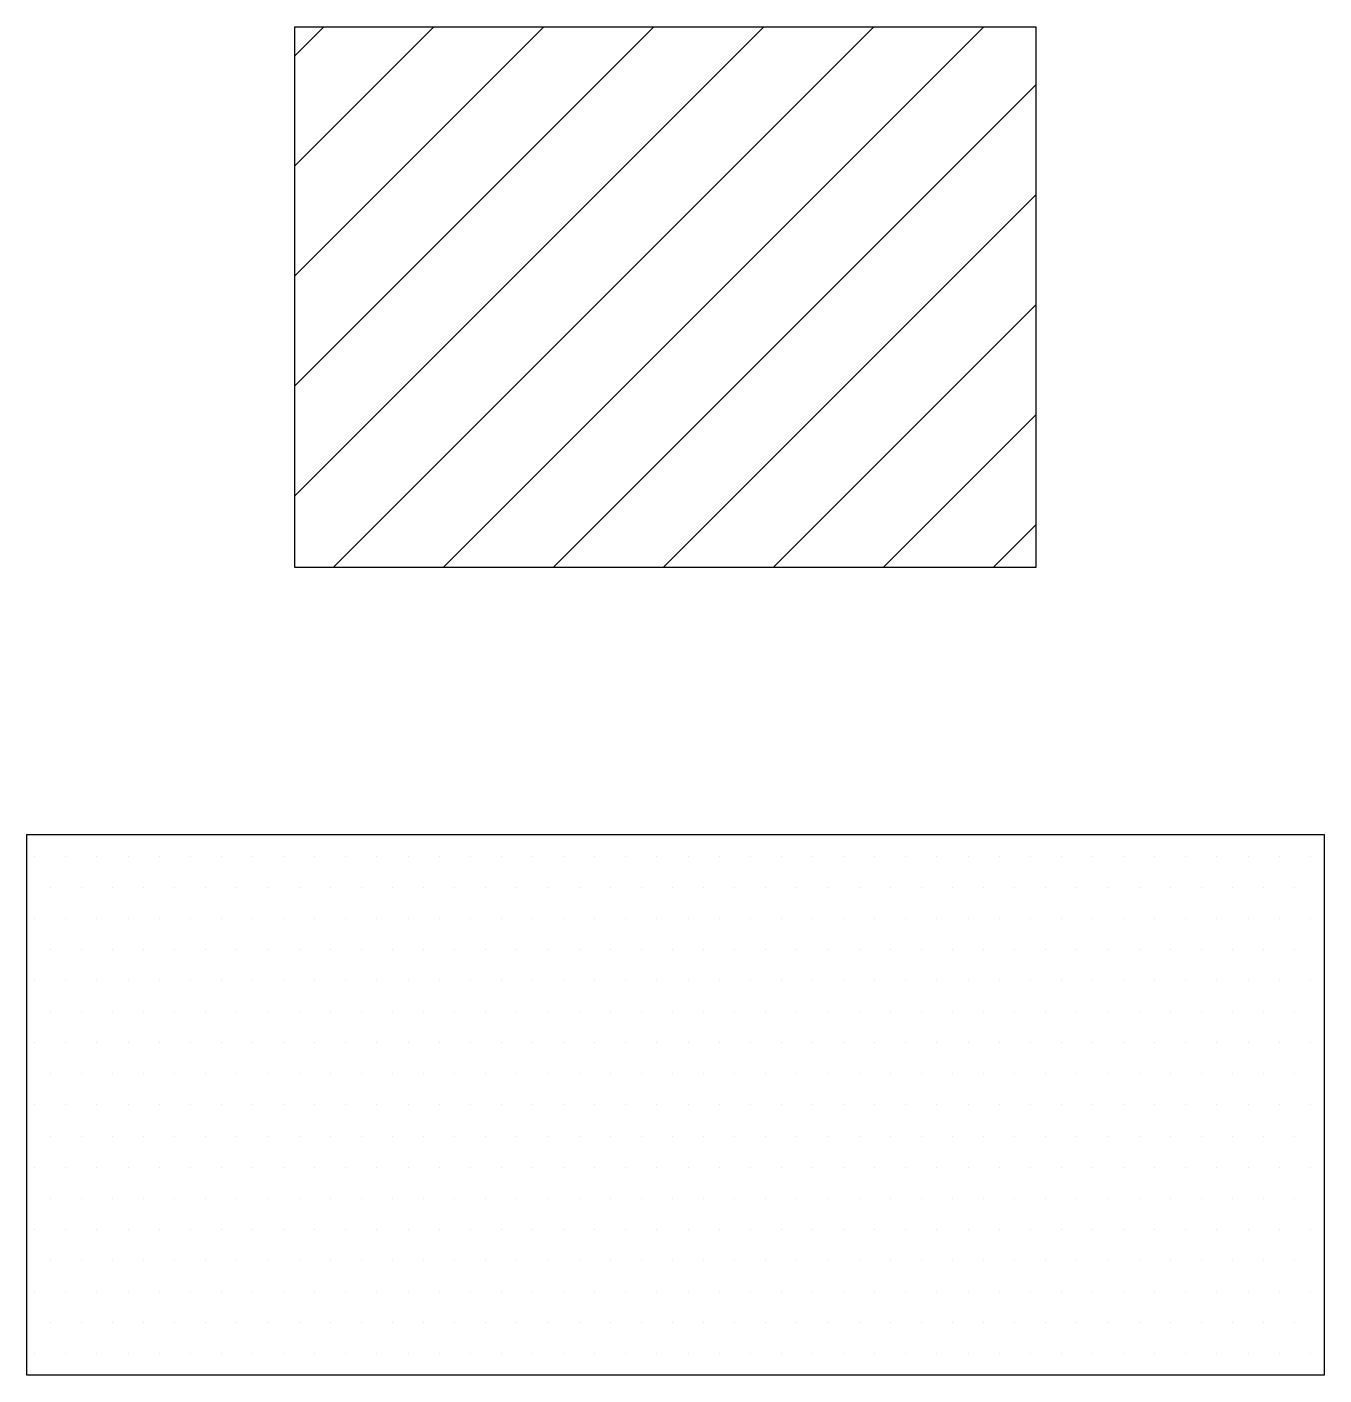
# Model space of a CAD drawing. Header units: inches. Extents: x 47316 to 59086, y 3141 to 11743.
# Drawn here: x 50359.68 to 50380.52, y 4892.63 to 4914.3 of the extents above; entities that cross this region are included whole.
import ezdxf

# ---------------------------------------------------------------- set-up
doc = ezdxf.new("R2010")
doc.units = ezdxf.units.IN
doc.header["$MEASUREMENT"] = 0
doc.layers.add('_BLACK_HOLE', color=7, linetype='Continuous')

msp = doc.modelspace()

# ---------------------------------------------------------------- linework, layer by layer
at = {"layer": '_BLACK_HOLE'}
for p, q in [((50371.519, 4914.298), (50363.983, 4906.762)), ((50369.751, 4914.298), (50363.983, 4908.53)), ((50367.983, 4914.298), (50363.983, 4910.298)), ((50366.216, 4914.298), (50363.983, 4912.065)), ((50364.448, 4914.298), (50363.983, 4913.833)), ((50363.983, 4905.608), (50363.983, 4914.298)), ((50363.983, 4914.298), (50375.89, 4914.298)), ((50373.287, 4914.298), (50364.597, 4905.608)), ((50375.054, 4914.298), (50366.364, 4905.608)), ((50375.89, 4914.298), (50375.89, 4905.608)), ((50375.89, 4913.366), (50368.132, 4905.608)), ((50375.89, 4911.598), (50369.9, 4905.608)), ((50375.89, 4909.83), (50371.668, 4905.608)), ((50375.89, 4908.062), (50373.435, 4905.608)), ((50375.89, 4906.295), (50375.203, 4905.608)), ((50375.89, 4905.608), (50363.983, 4905.608)), ((50359.677, 4892.631), (50359.677, 4901.321)), ((50359.677, 4901.321), (50380.522, 4901.321)), ((50380.522, 4901.321), (50380.522, 4892.631)), ((50359.801, 4900.971), (50359.801, 4900.971)), ((50360.301, 4900.971), (50360.301, 4900.971)), ((50360.801, 4900.971), (50360.801, 4900.971)), ((50361.301, 4900.971), (50361.301, 4900.971)), ((50361.801, 4900.971), (50361.801, 4900.971)), ((50362.301, 4900.971), (50362.301, 4900.971)), ((50362.801, 4900.971), (50362.801, 4900.971)), ((50363.301, 4900.971), (50363.301, 4900.971)), ((50363.801, 4900.971), (50363.801, 4900.971)), ((50364.301, 4900.971), (50364.301, 4900.971)), ((50364.801, 4900.971), (50364.801, 4900.971)), ((50365.301, 4900.971), (50365.301, 4900.971)), ((50365.801, 4900.971), (50365.801, 4900.971)), ((50366.301, 4900.971), (50366.301, 4900.971)), ((50366.801, 4900.971), (50366.801, 4900.971)), ((50367.301, 4900.971), (50367.301, 4900.971)), ((50367.801, 4900.971), (50367.801, 4900.971)), ((50368.301, 4900.971), (50368.301, 4900.971)), ((50368.801, 4900.971), (50368.801, 4900.971)), ((50369.301, 4900.971), (50369.301, 4900.971)), ((50369.801, 4900.971), (50369.801, 4900.971)), ((50370.301, 4900.971), (50370.301, 4900.971)), ((50370.801, 4900.971), (50370.801, 4900.971)), ((50371.301, 4900.971), (50371.301, 4900.971)), ((50371.801, 4900.971), (50371.801, 4900.971)), ((50372.301, 4900.971), (50372.301, 4900.971)), ((50372.801, 4900.971), (50372.801, 4900.971)), ((50373.301, 4900.971), (50373.301, 4900.971)), ((50373.801, 4900.971), (50373.801, 4900.971)), ((50374.301, 4900.971), (50374.301, 4900.971)), ((50374.801, 4900.971), (50374.801, 4900.971)), ((50375.301, 4900.971), (50375.301, 4900.971)), ((50375.801, 4900.971), (50375.801, 4900.971)), ((50376.301, 4900.971), (50376.301, 4900.971)), ((50376.801, 4900.971), (50376.801, 4900.971)), ((50377.301, 4900.971), (50377.301, 4900.971)), ((50377.801, 4900.971), (50377.801, 4900.971)), ((50378.301, 4900.971), (50378.301, 4900.971)), ((50378.801, 4900.971), (50378.801, 4900.971)), ((50379.301, 4900.971), (50379.301, 4900.971)), ((50379.801, 4900.971), (50379.801, 4900.971)), ((50380.301, 4900.971), (50380.301, 4900.971)), ((50360.051, 4900.471), (50360.051, 4900.471)), ((50360.551, 4900.471), (50360.551, 4900.471)), ((50361.051, 4900.471), (50361.051, 4900.471)), ((50361.551, 4900.471), (50361.551, 4900.471)), ((50362.051, 4900.471), (50362.051, 4900.471)), ((50362.551, 4900.471), (50362.551, 4900.471)), ((50363.051, 4900.471), (50363.051, 4900.471)), ((50363.551, 4900.471), (50363.551, 4900.471)), ((50364.051, 4900.471), (50364.051, 4900.471)), ((50364.551, 4900.471), (50364.551, 4900.471)), ((50365.051, 4900.471), (50365.051, 4900.471)), ((50365.551, 4900.471), (50365.551, 4900.471)), ((50366.051, 4900.471), (50366.051, 4900.471)), ((50366.551, 4900.471), (50366.551, 4900.471)), ((50367.051, 4900.471), (50367.051, 4900.471)), ((50367.551, 4900.471), (50367.551, 4900.471)), ((50368.051, 4900.471), (50368.051, 4900.471)), ((50368.551, 4900.471), (50368.551, 4900.471)), ((50369.051, 4900.471), (50369.051, 4900.471)), ((50369.551, 4900.471), (50369.551, 4900.471)), ((50370.051, 4900.471), (50370.051, 4900.471)), ((50370.551, 4900.471), (50370.551, 4900.471)), ((50371.051, 4900.471), (50371.051, 4900.471)), ((50371.551, 4900.471), (50371.551, 4900.471)), ((50372.051, 4900.471), (50372.051, 4900.471)), ((50372.551, 4900.471), (50372.551, 4900.471)), ((50373.051, 4900.471), (50373.051, 4900.471)), ((50373.551, 4900.471), (50373.551, 4900.471)), ((50374.051, 4900.471), (50374.051, 4900.471)), ((50374.551, 4900.471), (50374.551, 4900.471)), ((50375.051, 4900.471), (50375.051, 4900.471)), ((50375.551, 4900.471), (50375.551, 4900.471)), ((50376.051, 4900.471), (50376.051, 4900.471)), ((50376.551, 4900.471), (50376.551, 4900.471)), ((50377.051, 4900.471), (50377.051, 4900.471)), ((50377.551, 4900.471), (50377.551, 4900.471)), ((50378.051, 4900.471), (50378.051, 4900.471)), ((50378.551, 4900.471), (50378.551, 4900.471)), ((50379.051, 4900.471), (50379.051, 4900.471)), ((50379.551, 4900.471), (50379.551, 4900.471)), ((50380.051, 4900.471), (50380.051, 4900.471)), ((50359.801, 4899.971), (50359.801, 4899.971)), ((50360.301, 4899.971), (50360.301, 4899.971)), ((50360.801, 4899.971), (50360.801, 4899.971)), ((50361.301, 4899.971), (50361.301, 4899.971)), ((50361.801, 4899.971), (50361.801, 4899.971)), ((50362.301, 4899.971), (50362.301, 4899.971)), ((50362.801, 4899.971), (50362.801, 4899.971)), ((50363.301, 4899.971), (50363.301, 4899.971)), ((50363.801, 4899.971), (50363.801, 4899.971)), ((50364.301, 4899.971), (50364.301, 4899.971)), ((50364.801, 4899.971), (50364.801, 4899.971)), ((50365.301, 4899.971), (50365.301, 4899.971)), ((50365.801, 4899.971), (50365.801, 4899.971)), ((50366.301, 4899.971), (50366.301, 4899.971)), ((50366.801, 4899.971), (50366.801, 4899.971)), ((50367.301, 4899.971), (50367.301, 4899.971)), ((50367.801, 4899.971), (50367.801, 4899.971)), ((50368.301, 4899.971), (50368.301, 4899.971)), ((50368.801, 4899.971), (50368.801, 4899.971)), ((50369.301, 4899.971), (50369.301, 4899.971)), ((50369.801, 4899.971), (50369.801, 4899.971)), ((50370.301, 4899.971), (50370.301, 4899.971)), ((50370.801, 4899.971), (50370.801, 4899.971)), ((50371.301, 4899.971), (50371.301, 4899.971)), ((50371.801, 4899.971), (50371.801, 4899.971)), ((50372.301, 4899.971), (50372.301, 4899.971)), ((50372.801, 4899.971), (50372.801, 4899.971)), ((50373.301, 4899.971), (50373.301, 4899.971)), ((50373.801, 4899.971), (50373.801, 4899.971)), ((50374.301, 4899.971), (50374.301, 4899.971)), ((50374.801, 4899.971), (50374.801, 4899.971)), ((50375.301, 4899.971), (50375.301, 4899.971)), ((50375.801, 4899.971), (50375.801, 4899.971)), ((50376.301, 4899.971), (50376.301, 4899.971)), ((50376.801, 4899.971), (50376.801, 4899.971)), ((50377.301, 4899.971), (50377.301, 4899.971)), ((50377.801, 4899.971), (50377.801, 4899.971)), ((50378.301, 4899.971), (50378.301, 4899.971)), ((50378.801, 4899.971), (50378.801, 4899.971)), ((50379.301, 4899.971), (50379.301, 4899.971)), ((50379.801, 4899.971), (50379.801, 4899.971)), ((50380.301, 4899.971), (50380.301, 4899.971)), ((50360.051, 4899.471), (50360.051, 4899.471)), ((50360.551, 4899.471), (50360.551, 4899.471)), ((50361.051, 4899.471), (50361.051, 4899.471)), ((50361.551, 4899.471), (50361.551, 4899.471)), ((50362.051, 4899.471), (50362.051, 4899.471)), ((50362.551, 4899.471), (50362.551, 4899.471)), ((50363.051, 4899.471), (50363.051, 4899.471)), ((50363.551, 4899.471), (50363.551, 4899.471)), ((50364.051, 4899.471), (50364.051, 4899.471)), ((50364.551, 4899.471), (50364.551, 4899.471)), ((50365.051, 4899.471), (50365.051, 4899.471)), ((50365.551, 4899.471), (50365.551, 4899.471)), ((50366.051, 4899.471), (50366.051, 4899.471)), ((50366.551, 4899.471), (50366.551, 4899.471)), ((50367.051, 4899.471), (50367.051, 4899.471)), ((50367.551, 4899.471), (50367.551, 4899.471)), ((50368.051, 4899.471), (50368.051, 4899.471)), ((50368.551, 4899.471), (50368.551, 4899.471)), ((50369.051, 4899.471), (50369.051, 4899.471)), ((50369.551, 4899.471), (50369.551, 4899.471)), ((50370.051, 4899.471), (50370.051, 4899.471)), ((50370.551, 4899.471), (50370.551, 4899.471)), ((50371.051, 4899.471), (50371.051, 4899.471)), ((50371.551, 4899.471), (50371.551, 4899.471)), ((50372.051, 4899.471), (50372.051, 4899.471)), ((50372.551, 4899.471), (50372.551, 4899.471)), ((50373.051, 4899.471), (50373.051, 4899.471)), ((50373.551, 4899.471), (50373.551, 4899.471)), ((50374.051, 4899.471), (50374.051, 4899.471)), ((50374.551, 4899.471), (50374.551, 4899.471)), ((50375.051, 4899.471), (50375.051, 4899.471)), ((50375.551, 4899.471), (50375.551, 4899.471)), ((50376.051, 4899.471), (50376.051, 4899.471)), ((50376.551, 4899.471), (50376.551, 4899.471)), ((50377.051, 4899.471), (50377.051, 4899.471)), ((50377.551, 4899.471), (50377.551, 4899.471)), ((50378.051, 4899.471), (50378.051, 4899.471)), ((50378.551, 4899.471), (50378.551, 4899.471)), ((50379.051, 4899.471), (50379.051, 4899.471)), ((50379.551, 4899.471), (50379.551, 4899.471)), ((50380.051, 4899.471), (50380.051, 4899.471)), ((50359.801, 4898.971), (50359.801, 4898.971)), ((50360.301, 4898.971), (50360.301, 4898.971)), ((50360.801, 4898.971), (50360.801, 4898.971)), ((50361.301, 4898.971), (50361.301, 4898.971)), ((50361.801, 4898.971), (50361.801, 4898.971)), ((50362.301, 4898.971), (50362.301, 4898.971)), ((50362.801, 4898.971), (50362.801, 4898.971)), ((50363.301, 4898.971), (50363.301, 4898.971)), ((50363.801, 4898.971), (50363.801, 4898.971)), ((50364.301, 4898.971), (50364.301, 4898.971)), ((50364.801, 4898.971), (50364.801, 4898.971)), ((50365.301, 4898.971), (50365.301, 4898.971)), ((50365.801, 4898.971), (50365.801, 4898.971)), ((50366.301, 4898.971), (50366.301, 4898.971)), ((50366.801, 4898.971), (50366.801, 4898.971)), ((50367.301, 4898.971), (50367.301, 4898.971)), ((50367.801, 4898.971), (50367.801, 4898.971)), ((50368.301, 4898.971), (50368.301, 4898.971)), ((50368.801, 4898.971), (50368.801, 4898.971)), ((50369.301, 4898.971), (50369.301, 4898.971)), ((50369.801, 4898.971), (50369.801, 4898.971)), ((50370.301, 4898.971), (50370.301, 4898.971)), ((50370.801, 4898.971), (50370.801, 4898.971)), ((50371.301, 4898.971), (50371.301, 4898.971)), ((50371.801, 4898.971), (50371.801, 4898.971)), ((50372.301, 4898.971), (50372.301, 4898.971)), ((50372.801, 4898.971), (50372.801, 4898.971)), ((50373.301, 4898.971), (50373.301, 4898.971)), ((50373.801, 4898.971), (50373.801, 4898.971)), ((50374.301, 4898.971), (50374.301, 4898.971)), ((50374.801, 4898.971), (50374.801, 4898.971)), ((50375.301, 4898.971), (50375.301, 4898.971)), ((50375.801, 4898.971), (50375.801, 4898.971)), ((50376.301, 4898.971), (50376.301, 4898.971)), ((50376.801, 4898.971), (50376.801, 4898.971)), ((50377.301, 4898.971), (50377.301, 4898.971)), ((50377.801, 4898.971), (50377.801, 4898.971)), ((50378.301, 4898.971), (50378.301, 4898.971)), ((50378.801, 4898.971), (50378.801, 4898.971)), ((50379.301, 4898.971), (50379.301, 4898.971)), ((50379.801, 4898.971), (50379.801, 4898.971)), ((50380.301, 4898.971), (50380.301, 4898.971)), ((50360.051, 4898.471), (50360.051, 4898.471)), ((50360.551, 4898.471), (50360.551, 4898.471)), ((50361.051, 4898.471), (50361.051, 4898.471)), ((50361.551, 4898.471), (50361.551, 4898.471)), ((50362.051, 4898.471), (50362.051, 4898.471)), ((50362.551, 4898.471), (50362.551, 4898.471)), ((50363.051, 4898.471), (50363.051, 4898.471)), ((50363.551, 4898.471), (50363.551, 4898.471)), ((50364.051, 4898.471), (50364.051, 4898.471)), ((50364.551, 4898.471), (50364.551, 4898.471)), ((50365.051, 4898.471), (50365.051, 4898.471)), ((50365.551, 4898.471), (50365.551, 4898.471)), ((50366.051, 4898.471), (50366.051, 4898.471)), ((50366.551, 4898.471), (50366.551, 4898.471)), ((50367.051, 4898.471), (50367.051, 4898.471)), ((50367.551, 4898.471), (50367.551, 4898.471)), ((50368.051, 4898.471), (50368.051, 4898.471)), ((50368.551, 4898.471), (50368.551, 4898.471)), ((50369.051, 4898.471), (50369.051, 4898.471)), ((50369.551, 4898.471), (50369.551, 4898.471)), ((50370.051, 4898.471), (50370.051, 4898.471)), ((50370.551, 4898.471), (50370.551, 4898.471)), ((50371.051, 4898.471), (50371.051, 4898.471)), ((50371.551, 4898.471), (50371.551, 4898.471)), ((50372.051, 4898.471), (50372.051, 4898.471)), ((50372.551, 4898.471), (50372.551, 4898.471)), ((50373.051, 4898.471), (50373.051, 4898.471)), ((50373.551, 4898.471), (50373.551, 4898.471)), ((50374.051, 4898.471), (50374.051, 4898.471)), ((50374.551, 4898.471), (50374.551, 4898.471)), ((50375.051, 4898.471), (50375.051, 4898.471)), ((50375.551, 4898.471), (50375.551, 4898.471)), ((50376.051, 4898.471), (50376.051, 4898.471)), ((50376.551, 4898.471), (50376.551, 4898.471)), ((50377.051, 4898.471), (50377.051, 4898.471)), ((50377.551, 4898.471), (50377.551, 4898.471)), ((50378.051, 4898.471), (50378.051, 4898.471)), ((50378.551, 4898.471), (50378.551, 4898.471)), ((50379.051, 4898.471), (50379.051, 4898.471)), ((50379.551, 4898.471), (50379.551, 4898.471)), ((50380.051, 4898.471), (50380.051, 4898.471)), ((50359.801, 4897.971), (50359.801, 4897.971)), ((50360.301, 4897.971), (50360.301, 4897.971)), ((50360.801, 4897.971), (50360.801, 4897.971)), ((50361.301, 4897.971), (50361.301, 4897.971)), ((50361.801, 4897.971), (50361.801, 4897.971)), ((50362.301, 4897.971), (50362.301, 4897.971)), ((50362.801, 4897.971), (50362.801, 4897.971)), ((50363.301, 4897.971), (50363.301, 4897.971)), ((50363.801, 4897.971), (50363.801, 4897.971)), ((50364.301, 4897.971), (50364.301, 4897.971)), ((50364.801, 4897.971), (50364.801, 4897.971)), ((50365.301, 4897.971), (50365.301, 4897.971)), ((50365.801, 4897.971), (50365.801, 4897.971)), ((50366.301, 4897.971), (50366.301, 4897.971)), ((50366.801, 4897.971), (50366.801, 4897.971)), ((50367.301, 4897.971), (50367.301, 4897.971)), ((50367.801, 4897.971), (50367.801, 4897.971)), ((50368.301, 4897.971), (50368.301, 4897.971)), ((50368.801, 4897.971), (50368.801, 4897.971)), ((50369.301, 4897.971), (50369.301, 4897.971)), ((50369.801, 4897.971), (50369.801, 4897.971)), ((50370.301, 4897.971), (50370.301, 4897.971)), ((50370.801, 4897.971), (50370.801, 4897.971)), ((50371.301, 4897.971), (50371.301, 4897.971)), ((50371.801, 4897.971), (50371.801, 4897.971)), ((50372.301, 4897.971), (50372.301, 4897.971)), ((50372.801, 4897.971), (50372.801, 4897.971)), ((50373.301, 4897.971), (50373.301, 4897.971)), ((50373.801, 4897.971), (50373.801, 4897.971)), ((50374.301, 4897.971), (50374.301, 4897.971)), ((50374.801, 4897.971), (50374.801, 4897.971)), ((50375.301, 4897.971), (50375.301, 4897.971)), ((50375.801, 4897.971), (50375.801, 4897.971)), ((50376.301, 4897.971), (50376.301, 4897.971)), ((50376.801, 4897.971), (50376.801, 4897.971)), ((50377.301, 4897.971), (50377.301, 4897.971)), ((50377.801, 4897.971), (50377.801, 4897.971)), ((50378.301, 4897.971), (50378.301, 4897.971)), ((50378.801, 4897.971), (50378.801, 4897.971)), ((50379.301, 4897.971), (50379.301, 4897.971)), ((50379.801, 4897.971), (50379.801, 4897.971)), ((50380.301, 4897.971), (50380.301, 4897.971)), ((50360.051, 4897.471), (50360.051, 4897.471)), ((50360.551, 4897.471), (50360.551, 4897.471)), ((50361.051, 4897.471), (50361.051, 4897.471)), ((50361.551, 4897.471), (50361.551, 4897.471)), ((50362.051, 4897.471), (50362.051, 4897.471)), ((50362.551, 4897.471), (50362.551, 4897.471)), ((50363.051, 4897.471), (50363.051, 4897.471)), ((50363.551, 4897.471), (50363.551, 4897.471)), ((50364.051, 4897.471), (50364.051, 4897.471)), ((50364.551, 4897.471), (50364.551, 4897.471)), ((50365.051, 4897.471), (50365.051, 4897.471)), ((50365.551, 4897.471), (50365.551, 4897.471)), ((50366.051, 4897.471), (50366.051, 4897.471)), ((50366.551, 4897.471), (50366.551, 4897.471)), ((50367.051, 4897.471), (50367.051, 4897.471)), ((50367.551, 4897.471), (50367.551, 4897.471)), ((50368.051, 4897.471), (50368.051, 4897.471)), ((50368.551, 4897.471), (50368.551, 4897.471)), ((50369.051, 4897.471), (50369.051, 4897.471)), ((50369.551, 4897.471), (50369.551, 4897.471)), ((50370.051, 4897.471), (50370.051, 4897.471)), ((50370.551, 4897.471), (50370.551, 4897.471)), ((50371.051, 4897.471), (50371.051, 4897.471)), ((50371.551, 4897.471), (50371.551, 4897.471)), ((50372.051, 4897.471), (50372.051, 4897.471)), ((50372.551, 4897.471), (50372.551, 4897.471)), ((50373.051, 4897.471), (50373.051, 4897.471)), ((50373.551, 4897.471), (50373.551, 4897.471)), ((50374.051, 4897.471), (50374.051, 4897.471)), ((50374.551, 4897.471), (50374.551, 4897.471)), ((50375.051, 4897.471), (50375.051, 4897.471)), ((50375.551, 4897.471), (50375.551, 4897.471)), ((50376.051, 4897.471), (50376.051, 4897.471)), ((50376.551, 4897.471), (50376.551, 4897.471)), ((50377.051, 4897.471), (50377.051, 4897.471)), ((50377.551, 4897.471), (50377.551, 4897.471)), ((50378.051, 4897.471), (50378.051, 4897.471)), ((50378.551, 4897.471), (50378.551, 4897.471)), ((50379.051, 4897.471), (50379.051, 4897.471)), ((50379.551, 4897.471), (50379.551, 4897.471)), ((50380.051, 4897.471), (50380.051, 4897.471)), ((50359.801, 4896.971), (50359.801, 4896.971)), ((50360.301, 4896.971), (50360.301, 4896.971)), ((50360.801, 4896.971), (50360.801, 4896.971)), ((50361.301, 4896.971), (50361.301, 4896.971)), ((50361.801, 4896.971), (50361.801, 4896.971)), ((50362.301, 4896.971), (50362.301, 4896.971)), ((50362.801, 4896.971), (50362.801, 4896.971)), ((50363.301, 4896.971), (50363.301, 4896.971)), ((50363.801, 4896.971), (50363.801, 4896.971)), ((50364.301, 4896.971), (50364.301, 4896.971)), ((50364.801, 4896.971), (50364.801, 4896.971)), ((50365.301, 4896.971), (50365.301, 4896.971)), ((50365.801, 4896.971), (50365.801, 4896.971)), ((50366.301, 4896.971), (50366.301, 4896.971)), ((50366.801, 4896.971), (50366.801, 4896.971)), ((50367.301, 4896.971), (50367.301, 4896.971)), ((50367.801, 4896.971), (50367.801, 4896.971)), ((50368.301, 4896.971), (50368.301, 4896.971)), ((50368.801, 4896.971), (50368.801, 4896.971)), ((50369.301, 4896.971), (50369.301, 4896.971)), ((50369.801, 4896.971), (50369.801, 4896.971)), ((50370.301, 4896.971), (50370.301, 4896.971)), ((50370.801, 4896.971), (50370.801, 4896.971)), ((50371.301, 4896.971), (50371.301, 4896.971)), ((50371.801, 4896.971), (50371.801, 4896.971)), ((50372.301, 4896.971), (50372.301, 4896.971)), ((50372.801, 4896.971), (50372.801, 4896.971)), ((50373.301, 4896.971), (50373.301, 4896.971)), ((50373.801, 4896.971), (50373.801, 4896.971)), ((50374.301, 4896.971), (50374.301, 4896.971)), ((50374.801, 4896.971), (50374.801, 4896.971)), ((50375.301, 4896.971), (50375.301, 4896.971)), ((50375.801, 4896.971), (50375.801, 4896.971)), ((50376.301, 4896.971), (50376.301, 4896.971)), ((50376.801, 4896.971), (50376.801, 4896.971)), ((50377.301, 4896.971), (50377.301, 4896.971)), ((50377.801, 4896.971), (50377.801, 4896.971)), ((50378.301, 4896.971), (50378.301, 4896.971)), ((50378.801, 4896.971), (50378.801, 4896.971)), ((50379.301, 4896.971), (50379.301, 4896.971)), ((50379.801, 4896.971), (50379.801, 4896.971)), ((50380.301, 4896.971), (50380.301, 4896.971)), ((50360.051, 4896.471), (50360.051, 4896.471)), ((50360.551, 4896.471), (50360.551, 4896.471)), ((50361.051, 4896.471), (50361.051, 4896.471)), ((50361.551, 4896.471), (50361.551, 4896.471)), ((50362.051, 4896.471), (50362.051, 4896.471)), ((50362.551, 4896.471), (50362.551, 4896.471)), ((50363.051, 4896.471), (50363.051, 4896.471)), ((50363.551, 4896.471), (50363.551, 4896.471)), ((50364.051, 4896.471), (50364.051, 4896.471)), ((50364.551, 4896.471), (50364.551, 4896.471)), ((50365.051, 4896.471), (50365.051, 4896.471)), ((50365.551, 4896.471), (50365.551, 4896.471)), ((50366.051, 4896.471), (50366.051, 4896.471)), ((50366.551, 4896.471), (50366.551, 4896.471)), ((50367.051, 4896.471), (50367.051, 4896.471)), ((50367.551, 4896.471), (50367.551, 4896.471)), ((50368.051, 4896.471), (50368.051, 4896.471)), ((50368.551, 4896.471), (50368.551, 4896.471)), ((50369.051, 4896.471), (50369.051, 4896.471)), ((50369.551, 4896.471), (50369.551, 4896.471)), ((50370.051, 4896.471), (50370.051, 4896.471)), ((50370.551, 4896.471), (50370.551, 4896.471)), ((50371.051, 4896.471), (50371.051, 4896.471)), ((50371.551, 4896.471), (50371.551, 4896.471)), ((50372.051, 4896.471), (50372.051, 4896.471)), ((50372.551, 4896.471), (50372.551, 4896.471)), ((50373.051, 4896.471), (50373.051, 4896.471)), ((50373.551, 4896.471), (50373.551, 4896.471)), ((50374.051, 4896.471), (50374.051, 4896.471)), ((50374.551, 4896.471), (50374.551, 4896.471)), ((50375.051, 4896.471), (50375.051, 4896.471)), ((50375.551, 4896.471), (50375.551, 4896.471)), ((50376.051, 4896.471), (50376.051, 4896.471)), ((50376.551, 4896.471), (50376.551, 4896.471)), ((50377.051, 4896.471), (50377.051, 4896.471)), ((50377.551, 4896.471), (50377.551, 4896.471)), ((50378.051, 4896.471), (50378.051, 4896.471)), ((50378.551, 4896.471), (50378.551, 4896.471)), ((50379.051, 4896.471), (50379.051, 4896.471)), ((50379.551, 4896.471), (50379.551, 4896.471)), ((50380.051, 4896.471), (50380.051, 4896.471)), ((50359.801, 4895.971), (50359.801, 4895.971)), ((50360.301, 4895.971), (50360.301, 4895.971)), ((50360.801, 4895.971), (50360.801, 4895.971)), ((50361.301, 4895.971), (50361.301, 4895.971)), ((50361.801, 4895.971), (50361.801, 4895.971)), ((50362.301, 4895.971), (50362.301, 4895.971)), ((50362.801, 4895.971), (50362.801, 4895.971)), ((50363.301, 4895.971), (50363.301, 4895.971)), ((50363.801, 4895.971), (50363.801, 4895.971)), ((50364.301, 4895.971), (50364.301, 4895.971)), ((50364.801, 4895.971), (50364.801, 4895.971)), ((50365.301, 4895.971), (50365.301, 4895.971)), ((50365.801, 4895.971), (50365.801, 4895.971)), ((50366.301, 4895.971), (50366.301, 4895.971)), ((50366.801, 4895.971), (50366.801, 4895.971)), ((50367.301, 4895.971), (50367.301, 4895.971)), ((50367.801, 4895.971), (50367.801, 4895.971)), ((50368.301, 4895.971), (50368.301, 4895.971)), ((50368.801, 4895.971), (50368.801, 4895.971)), ((50369.301, 4895.971), (50369.301, 4895.971)), ((50369.801, 4895.971), (50369.801, 4895.971)), ((50370.301, 4895.971), (50370.301, 4895.971)), ((50370.801, 4895.971), (50370.801, 4895.971)), ((50371.301, 4895.971), (50371.301, 4895.971)), ((50371.801, 4895.971), (50371.801, 4895.971)), ((50372.301, 4895.971), (50372.301, 4895.971)), ((50372.801, 4895.971), (50372.801, 4895.971)), ((50373.301, 4895.971), (50373.301, 4895.971)), ((50373.801, 4895.971), (50373.801, 4895.971)), ((50374.301, 4895.971), (50374.301, 4895.971)), ((50374.801, 4895.971), (50374.801, 4895.971)), ((50375.301, 4895.971), (50375.301, 4895.971)), ((50375.801, 4895.971), (50375.801, 4895.971)), ((50376.301, 4895.971), (50376.301, 4895.971)), ((50376.801, 4895.971), (50376.801, 4895.971)), ((50377.301, 4895.971), (50377.301, 4895.971)), ((50377.801, 4895.971), (50377.801, 4895.971)), ((50378.301, 4895.971), (50378.301, 4895.971)), ((50378.801, 4895.971), (50378.801, 4895.971)), ((50379.301, 4895.971), (50379.301, 4895.971)), ((50379.801, 4895.971), (50379.801, 4895.971)), ((50380.301, 4895.971), (50380.301, 4895.971)), ((50360.051, 4895.471), (50360.051, 4895.471)), ((50360.551, 4895.471), (50360.551, 4895.471)), ((50361.051, 4895.471), (50361.051, 4895.471)), ((50361.551, 4895.471), (50361.551, 4895.471)), ((50362.051, 4895.471), (50362.051, 4895.471)), ((50362.551, 4895.471), (50362.551, 4895.471)), ((50363.051, 4895.471), (50363.051, 4895.471)), ((50363.551, 4895.471), (50363.551, 4895.471)), ((50364.051, 4895.471), (50364.051, 4895.471)), ((50364.551, 4895.471), (50364.551, 4895.471)), ((50365.051, 4895.471), (50365.051, 4895.471)), ((50365.551, 4895.471), (50365.551, 4895.471)), ((50366.051, 4895.471), (50366.051, 4895.471)), ((50366.551, 4895.471), (50366.551, 4895.471)), ((50367.051, 4895.471), (50367.051, 4895.471)), ((50367.551, 4895.471), (50367.551, 4895.471)), ((50368.051, 4895.471), (50368.051, 4895.471)), ((50368.551, 4895.471), (50368.551, 4895.471)), ((50369.051, 4895.471), (50369.051, 4895.471)), ((50369.551, 4895.471), (50369.551, 4895.471)), ((50370.051, 4895.471), (50370.051, 4895.471)), ((50370.551, 4895.471), (50370.551, 4895.471)), ((50371.051, 4895.471), (50371.051, 4895.471)), ((50371.551, 4895.471), (50371.551, 4895.471)), ((50372.051, 4895.471), (50372.051, 4895.471)), ((50372.551, 4895.471), (50372.551, 4895.471)), ((50373.051, 4895.471), (50373.051, 4895.471)), ((50373.551, 4895.471), (50373.551, 4895.471)), ((50374.051, 4895.471), (50374.051, 4895.471)), ((50374.551, 4895.471), (50374.551, 4895.471)), ((50375.051, 4895.471), (50375.051, 4895.471)), ((50375.551, 4895.471), (50375.551, 4895.471)), ((50376.051, 4895.471), (50376.051, 4895.471)), ((50376.551, 4895.471), (50376.551, 4895.471)), ((50377.051, 4895.471), (50377.051, 4895.471)), ((50377.551, 4895.471), (50377.551, 4895.471)), ((50378.051, 4895.471), (50378.051, 4895.471)), ((50378.551, 4895.471), (50378.551, 4895.471)), ((50379.051, 4895.471), (50379.051, 4895.471)), ((50379.551, 4895.471), (50379.551, 4895.471)), ((50380.051, 4895.471), (50380.051, 4895.471)), ((50359.801, 4894.971), (50359.801, 4894.971)), ((50360.301, 4894.971), (50360.301, 4894.971)), ((50360.801, 4894.971), (50360.801, 4894.971)), ((50361.301, 4894.971), (50361.301, 4894.971)), ((50361.801, 4894.971), (50361.801, 4894.971)), ((50362.301, 4894.971), (50362.301, 4894.971)), ((50362.801, 4894.971), (50362.801, 4894.971)), ((50363.301, 4894.971), (50363.301, 4894.971)), ((50363.801, 4894.971), (50363.801, 4894.971)), ((50364.301, 4894.971), (50364.301, 4894.971)), ((50364.801, 4894.971), (50364.801, 4894.971)), ((50365.301, 4894.971), (50365.301, 4894.971)), ((50365.801, 4894.971), (50365.801, 4894.971)), ((50366.301, 4894.971), (50366.301, 4894.971)), ((50366.801, 4894.971), (50366.801, 4894.971)), ((50367.301, 4894.971), (50367.301, 4894.971)), ((50367.801, 4894.971), (50367.801, 4894.971)), ((50368.301, 4894.971), (50368.301, 4894.971)), ((50368.801, 4894.971), (50368.801, 4894.971)), ((50369.301, 4894.971), (50369.301, 4894.971)), ((50369.801, 4894.971), (50369.801, 4894.971)), ((50370.301, 4894.971), (50370.301, 4894.971)), ((50370.801, 4894.971), (50370.801, 4894.971)), ((50371.301, 4894.971), (50371.301, 4894.971)), ((50371.801, 4894.971), (50371.801, 4894.971)), ((50372.301, 4894.971), (50372.301, 4894.971)), ((50372.801, 4894.971), (50372.801, 4894.971)), ((50373.301, 4894.971), (50373.301, 4894.971)), ((50373.801, 4894.971), (50373.801, 4894.971)), ((50374.301, 4894.971), (50374.301, 4894.971)), ((50374.801, 4894.971), (50374.801, 4894.971)), ((50375.301, 4894.971), (50375.301, 4894.971)), ((50375.801, 4894.971), (50375.801, 4894.971)), ((50376.301, 4894.971), (50376.301, 4894.971)), ((50376.801, 4894.971), (50376.801, 4894.971)), ((50377.301, 4894.971), (50377.301, 4894.971)), ((50377.801, 4894.971), (50377.801, 4894.971)), ((50378.301, 4894.971), (50378.301, 4894.971)), ((50378.801, 4894.971), (50378.801, 4894.971)), ((50379.301, 4894.971), (50379.301, 4894.971)), ((50379.801, 4894.971), (50379.801, 4894.971)), ((50380.301, 4894.971), (50380.301, 4894.971)), ((50360.051, 4894.471), (50360.051, 4894.471)), ((50360.551, 4894.471), (50360.551, 4894.471)), ((50361.051, 4894.471), (50361.051, 4894.471)), ((50361.551, 4894.471), (50361.551, 4894.471)), ((50362.051, 4894.471), (50362.051, 4894.471)), ((50362.551, 4894.471), (50362.551, 4894.471)), ((50363.051, 4894.471), (50363.051, 4894.471)), ((50363.551, 4894.471), (50363.551, 4894.471)), ((50364.051, 4894.471), (50364.051, 4894.471)), ((50364.551, 4894.471), (50364.551, 4894.471)), ((50365.051, 4894.471), (50365.051, 4894.471)), ((50365.551, 4894.471), (50365.551, 4894.471)), ((50366.051, 4894.471), (50366.051, 4894.471)), ((50366.551, 4894.471), (50366.551, 4894.471)), ((50367.051, 4894.471), (50367.051, 4894.471)), ((50367.551, 4894.471), (50367.551, 4894.471)), ((50368.051, 4894.471), (50368.051, 4894.471)), ((50368.551, 4894.471), (50368.551, 4894.471)), ((50369.051, 4894.471), (50369.051, 4894.471)), ((50369.551, 4894.471), (50369.551, 4894.471)), ((50370.051, 4894.471), (50370.051, 4894.471)), ((50370.551, 4894.471), (50370.551, 4894.471)), ((50371.051, 4894.471), (50371.051, 4894.471)), ((50371.551, 4894.471), (50371.551, 4894.471)), ((50372.051, 4894.471), (50372.051, 4894.471)), ((50372.551, 4894.471), (50372.551, 4894.471)), ((50373.051, 4894.471), (50373.051, 4894.471)), ((50373.551, 4894.471), (50373.551, 4894.471)), ((50374.051, 4894.471), (50374.051, 4894.471)), ((50374.551, 4894.471), (50374.551, 4894.471)), ((50375.051, 4894.471), (50375.051, 4894.471)), ((50375.551, 4894.471), (50375.551, 4894.471)), ((50376.051, 4894.471), (50376.051, 4894.471)), ((50376.551, 4894.471), (50376.551, 4894.471)), ((50377.051, 4894.471), (50377.051, 4894.471)), ((50377.551, 4894.471), (50377.551, 4894.471)), ((50378.051, 4894.471), (50378.051, 4894.471)), ((50378.551, 4894.471), (50378.551, 4894.471)), ((50379.051, 4894.471), (50379.051, 4894.471)), ((50379.551, 4894.471), (50379.551, 4894.471)), ((50380.051, 4894.471), (50380.051, 4894.471)), ((50359.801, 4893.971), (50359.801, 4893.971)), ((50360.301, 4893.971), (50360.301, 4893.971)), ((50360.801, 4893.971), (50360.801, 4893.971)), ((50361.301, 4893.971), (50361.301, 4893.971)), ((50361.801, 4893.971), (50361.801, 4893.971)), ((50362.301, 4893.971), (50362.301, 4893.971)), ((50362.801, 4893.971), (50362.801, 4893.971)), ((50363.301, 4893.971), (50363.301, 4893.971)), ((50363.801, 4893.971), (50363.801, 4893.971)), ((50364.301, 4893.971), (50364.301, 4893.971)), ((50364.801, 4893.971), (50364.801, 4893.971)), ((50365.301, 4893.971), (50365.301, 4893.971)), ((50365.801, 4893.971), (50365.801, 4893.971)), ((50366.301, 4893.971), (50366.301, 4893.971)), ((50366.801, 4893.971), (50366.801, 4893.971)), ((50367.301, 4893.971), (50367.301, 4893.971)), ((50367.801, 4893.971), (50367.801, 4893.971)), ((50368.301, 4893.971), (50368.301, 4893.971)), ((50368.801, 4893.971), (50368.801, 4893.971)), ((50369.301, 4893.971), (50369.301, 4893.971)), ((50369.801, 4893.971), (50369.801, 4893.971)), ((50370.301, 4893.971), (50370.301, 4893.971)), ((50370.801, 4893.971), (50370.801, 4893.971)), ((50371.301, 4893.971), (50371.301, 4893.971)), ((50371.801, 4893.971), (50371.801, 4893.971)), ((50372.301, 4893.971), (50372.301, 4893.971)), ((50372.801, 4893.971), (50372.801, 4893.971)), ((50373.301, 4893.971), (50373.301, 4893.971)), ((50373.801, 4893.971), (50373.801, 4893.971)), ((50374.301, 4893.971), (50374.301, 4893.971)), ((50374.801, 4893.971), (50374.801, 4893.971)), ((50375.301, 4893.971), (50375.301, 4893.971)), ((50375.801, 4893.971), (50375.801, 4893.971)), ((50376.301, 4893.971), (50376.301, 4893.971)), ((50376.801, 4893.971), (50376.801, 4893.971)), ((50377.301, 4893.971), (50377.301, 4893.971)), ((50377.801, 4893.971), (50377.801, 4893.971)), ((50378.301, 4893.971), (50378.301, 4893.971)), ((50378.801, 4893.971), (50378.801, 4893.971)), ((50379.301, 4893.971), (50379.301, 4893.971)), ((50379.801, 4893.971), (50379.801, 4893.971)), ((50380.301, 4893.971), (50380.301, 4893.971)), ((50360.051, 4893.471), (50360.051, 4893.471)), ((50360.551, 4893.471), (50360.551, 4893.471)), ((50361.051, 4893.471), (50361.051, 4893.471)), ((50361.551, 4893.471), (50361.551, 4893.471)), ((50362.051, 4893.471), (50362.051, 4893.471)), ((50362.551, 4893.471), (50362.551, 4893.471)), ((50363.051, 4893.471), (50363.051, 4893.471)), ((50363.551, 4893.471), (50363.551, 4893.471)), ((50364.051, 4893.471), (50364.051, 4893.471)), ((50364.551, 4893.471), (50364.551, 4893.471)), ((50365.051, 4893.471), (50365.051, 4893.471)), ((50365.551, 4893.471), (50365.551, 4893.471)), ((50366.051, 4893.471), (50366.051, 4893.471)), ((50366.551, 4893.471), (50366.551, 4893.471)), ((50367.051, 4893.471), (50367.051, 4893.471)), ((50367.551, 4893.471), (50367.551, 4893.471)), ((50368.051, 4893.471), (50368.051, 4893.471)), ((50368.551, 4893.471), (50368.551, 4893.471)), ((50369.051, 4893.471), (50369.051, 4893.471)), ((50369.551, 4893.471), (50369.551, 4893.471)), ((50370.051, 4893.471), (50370.051, 4893.471)), ((50370.551, 4893.471), (50370.551, 4893.471)), ((50371.051, 4893.471), (50371.051, 4893.471)), ((50371.551, 4893.471), (50371.551, 4893.471)), ((50372.051, 4893.471), (50372.051, 4893.471)), ((50372.551, 4893.471), (50372.551, 4893.471)), ((50373.051, 4893.471), (50373.051, 4893.471)), ((50373.551, 4893.471), (50373.551, 4893.471)), ((50374.051, 4893.471), (50374.051, 4893.471)), ((50374.551, 4893.471), (50374.551, 4893.471)), ((50375.051, 4893.471), (50375.051, 4893.471)), ((50375.551, 4893.471), (50375.551, 4893.471)), ((50376.051, 4893.471), (50376.051, 4893.471)), ((50376.551, 4893.471), (50376.551, 4893.471)), ((50377.051, 4893.471), (50377.051, 4893.471)), ((50377.551, 4893.471), (50377.551, 4893.471)), ((50378.051, 4893.471), (50378.051, 4893.471)), ((50378.551, 4893.471), (50378.551, 4893.471)), ((50379.051, 4893.471), (50379.051, 4893.471)), ((50379.551, 4893.471), (50379.551, 4893.471)), ((50380.051, 4893.471), (50380.051, 4893.471)), ((50359.801, 4892.971), (50359.801, 4892.971)), ((50360.301, 4892.971), (50360.301, 4892.971)), ((50360.801, 4892.971), (50360.801, 4892.971)), ((50361.301, 4892.971), (50361.301, 4892.971)), ((50361.801, 4892.971), (50361.801, 4892.971)), ((50362.301, 4892.971), (50362.301, 4892.971)), ((50362.801, 4892.971), (50362.801, 4892.971)), ((50363.301, 4892.971), (50363.301, 4892.971)), ((50363.801, 4892.971), (50363.801, 4892.971)), ((50364.301, 4892.971), (50364.301, 4892.971)), ((50364.801, 4892.971), (50364.801, 4892.971)), ((50365.301, 4892.971), (50365.301, 4892.971)), ((50365.801, 4892.971), (50365.801, 4892.971)), ((50366.301, 4892.971), (50366.301, 4892.971)), ((50366.801, 4892.971), (50366.801, 4892.971)), ((50367.301, 4892.971), (50367.301, 4892.971)), ((50367.801, 4892.971), (50367.801, 4892.971)), ((50368.301, 4892.971), (50368.301, 4892.971)), ((50368.801, 4892.971), (50368.801, 4892.971)), ((50369.301, 4892.971), (50369.301, 4892.971)), ((50369.801, 4892.971), (50369.801, 4892.971)), ((50370.301, 4892.971), (50370.301, 4892.971)), ((50370.801, 4892.971), (50370.801, 4892.971)), ((50371.301, 4892.971), (50371.301, 4892.971)), ((50371.801, 4892.971), (50371.801, 4892.971)), ((50372.301, 4892.971), (50372.301, 4892.971)), ((50372.801, 4892.971), (50372.801, 4892.971)), ((50373.301, 4892.971), (50373.301, 4892.971)), ((50373.801, 4892.971), (50373.801, 4892.971)), ((50374.301, 4892.971), (50374.301, 4892.971)), ((50374.801, 4892.971), (50374.801, 4892.971)), ((50375.301, 4892.971), (50375.301, 4892.971)), ((50375.801, 4892.971), (50375.801, 4892.971)), ((50376.301, 4892.971), (50376.301, 4892.971)), ((50376.801, 4892.971), (50376.801, 4892.971)), ((50377.301, 4892.971), (50377.301, 4892.971)), ((50377.801, 4892.971), (50377.801, 4892.971)), ((50378.301, 4892.971), (50378.301, 4892.971)), ((50378.801, 4892.971), (50378.801, 4892.971)), ((50379.301, 4892.971), (50379.301, 4892.971)), ((50379.801, 4892.971), (50379.801, 4892.971)), ((50380.301, 4892.971), (50380.301, 4892.971)), ((50380.522, 4892.631), (50359.677, 4892.631))]:
    msp.add_line(p, q, dxfattribs=at)

doc.saveas('drawing.dxf')
